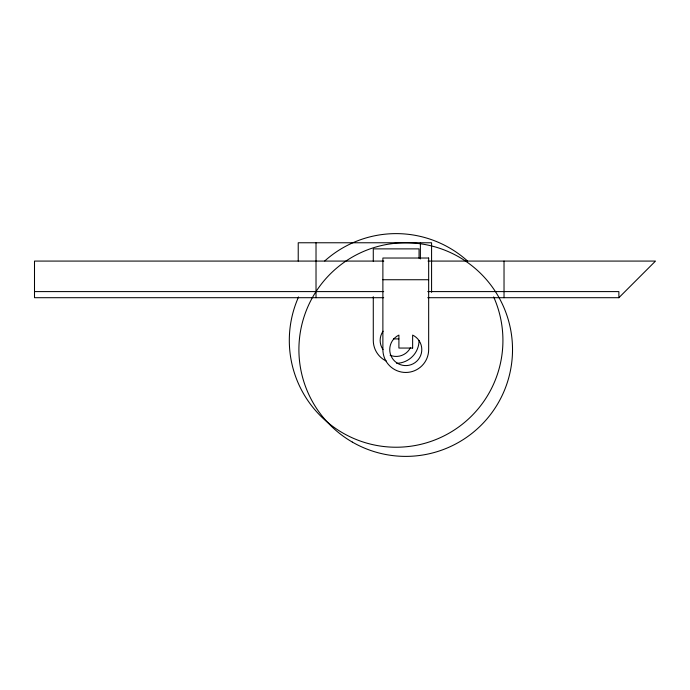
<?xml version="1.0" encoding="UTF-8"?>
<svg xmlns="http://www.w3.org/2000/svg" width="690" height="690" viewBox="0 0 690 690"><rect width="100%" height="100%" fill="white"/><g stroke="black" fill="none" stroke-linecap="round" stroke-linejoin="round"><path stroke-width="1.03" d="M427.748 297.701L618.878 297.701L655.5 261.079L428.016 261.079M383.812 261.079L34.5 261.079L34.5 297.701L383.7 297.701M382.881 279.735L428.663 279.735M34.5 291.594L383.7 291.594M427.748 291.594L618.878 291.594L618.878 297.701M393.524 338.894L398.811 338.894M504.028 261.079L504.028 297.701M431.578 292.319L431.578 242.768L298.227 242.768L298.227 261.079M420.382 242.768L420.382 258.931M419.054 258.181L419.054 248.874L373.281 248.874L373.281 261.277M373.281 296.717L373.281 340.42A22.891 22.891 0 0 0 386.426 361.129M316.02 242.768L316.02 297.701M493.661 296.924A106.803 106.803 0 0 1 396.112 447.232A106.803 106.803 0 0 1 298.572 296.924M324.74 260.967A106.803 106.803 0 0 1 467.484 260.967M410.395 347.795A16.017 16.017 0 0 1 390.143 355.264M383.01 349.563A16.017 16.017 0 0 1 383.071 331.191M419.054 340.42A22.891 22.891 0 0 1 396.647 363.302M428.663 258.026L382.881 258.026L382.881 349.58A22.891 22.891 0 0 0 405.772 372.462A22.891 22.891 0 0 0 428.663 349.58L428.663 258.026M412.637 348.053L398.906 348.053L398.906 335.099A16.017 16.017 0 0 0 393.222 359.542A16.017 16.017 0 0 0 418.312 359.542A16.017 16.017 0 0 0 412.637 335.099L412.637 348.053M352.314 442.074A106.803 106.803 0 0 0 512.523 349.58A106.803 106.803 0 0 0 352.314 257.077A106.803 106.803 0 0 0 352.314 442.074"/></g></svg>
